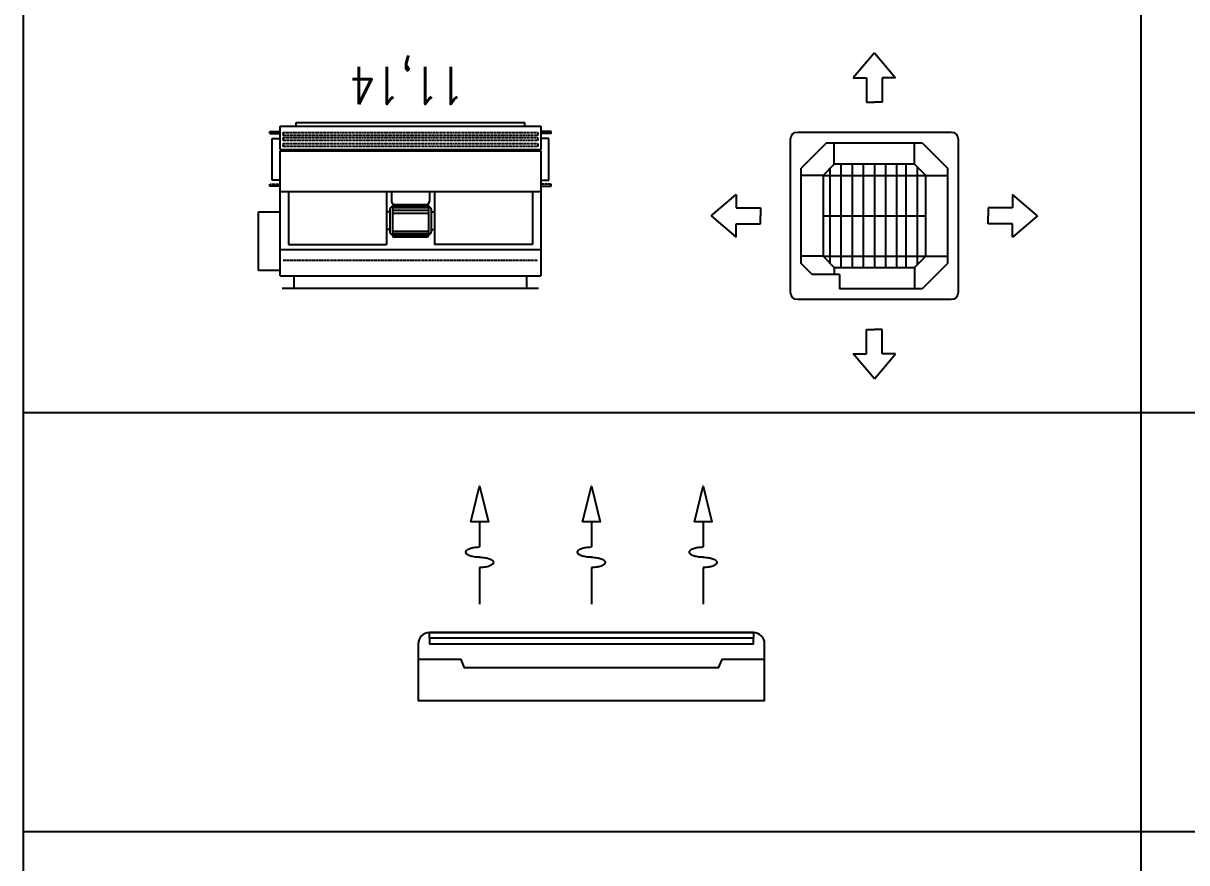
# Model space of a CAD drawing. Header units: millimetres. Extents: x -91525 to 4597779, y -698580 to 576167.
# Drawn here: x -73199 to -66951, y 516480 to 520990 of the extents above; entities that cross this region are included whole.
import ezdxf
from ezdxf.enums import TextEntityAlignment as Align

# ---------------------------------------------------------------- set-up
doc = ezdxf.new("R2010")
doc.units = ezdxf.units.MM
doc.linetypes.add('HIDDEN', pattern=[0.375, 0.25, -0.125])
doc.layers.get('DEFPOINTS').update_dxf_attribs({"lineweight": 5})
doc.layers.add('!-AC-AC EQUIPEMNT', color=3, linetype='Continuous')
doc.layers.add('AC-EQUIPMENT', color=8, linetype='Continuous')
doc.styles.add('vnsimli', font='vnsimli.shx')

# ---------------------------------------------------------------- blocks, each defined once
blk = doc.blocks.new('A$C3EF465C9')
at = {"layer": '!-AC-AC EQUIPEMNT', "color": 8}
for p, q in [((-613.3, 872.5), (-613.3, 892)), ((-613.3, 892), (615.6, 892)), ((615.6, 872.5), (615.6, 892)), ((-754.4, 833.3), (-754.4, 843.4)), ((-754.4, 843.4), (-698.6, 843.4)), ((-754.4, 833.3), (-698.6, 833.3)), ((756.7, 843.4), (700.9, 843.4)), ((756.7, 833.3), (700.9, 833.3)), ((756.7, 833.3), (756.7, 843.4)), ((-741, 582.5), (-741, 805.2)), ((-741, 805.2), (-698.6, 805.2)), ((743.3, 805.2), (700.9, 805.2)), ((743.3, 582.5), (743.3, 805.2)), ((-698.6, 739.8), (700.9, 739.8)), ((-698.6, 582.5), (-741, 582.5)), ((700.9, 582.5), (743.3, 582.5)), ((-754.4, 549.3), (-754.4, 560.3)), ((-698.6, 549.3), (-754.4, 549.3)), ((-653.5, 522.1), (-653.5, 236.8)), ((-127.4, 522.1), (-127.4, 236.8)), ((-101, 522.1), (-101, 467.3)), ((103.3, 522.1), (103.3, 467.3)), ((129.7, 522.1), (129.7, 236.8)), ((655.8, 522.1), (655.8, 236.8)), ((700.9, 549.3), (756.7, 549.3)), ((756.7, 549.3), (756.7, 560.3)), ((-95.2, 437.6), (-98.9, 437.6)), ((-95.2, 445), (-95.2, 284.5)), ((-95.2, 443.8), (97.6, 443.8)), ((-86.2, 452.4), (88.5, 452.4)), ((97.6, 445), (97.6, 284.5)), ((97.6, 437.6), (101.3, 437.6)), ((-110.1, 411.8), (-127.4, 411.8)), ((-110.1, 426.5), (-110.1, 303.1)), ((-95.2, 434.8), (97.6, 434.8)), ((-95.2, 421.2), (97.6, 421.2)), ((-95.2, 404.8), (97.6, 404.8)), ((112.4, 426.5), (112.4, 303.1)), ((112.4, 411.8), (129.7, 411.8)), ((-110.1, 317.8), (-127.4, 317.8)), ((112.4, 317.8), (129.7, 317.8)), ((-95.2, 292), (-98.9, 292)), ((-95.2, 308.8), (97.6, 308.8)), ((-95.2, 295.7), (97.6, 295.7)), ((-95.2, 285.8), (97.6, 285.8)), ((-87.8, 277.1), (90.1, 277.1)), ((97.6, 292), (101.3, 292)), ((-698.6, 209.9), (700.9, 209.9)), ((655.8, 236.8), (129.7, 236.8)), ((-698.6, 67.5), (700.9, 67.5))]:
    blk.add_line(p, q, dxfattribs=at)
at = {"layer": '!-AC-AC EQUIPEMNT'}
for p, q in [((-698.6, 747.2), (-698.6, 872.5)), ((-698.6, 872.5), (700.9, 872.5)), ((700.9, 872.5), (700.9, 747.2)), ((-698.6, 747.2), (700.9, 747.2)), ((-698.6, 67.5), (-698.6, 739.8)), ((700.9, 739.8), (700.9, 67.5)), ((-698.6, 522.1), (700.9, 522.1)), ((-815.3, 97.1), (-815.3, 412.1)), ((-815.3, 412.1), (-698.6, 412.1)), ((-698.6, 97.1), (-815.3, 97.1)), ((-623, 0), (-623, 67.5)), ((625.3, 0), (625.3, 67.5)), ((688, 0), (-688, 0))]:
    blk.add_line(p, q, dxfattribs=at)
at = {"layer": '!-AC-AC EQUIPEMNT', "color": 8, "linetype": 'HIDDEN'}
for p, q in [((-682.6, 821.9), (-682.6, 838.3)), ((-682.6, 838.3), (685, 838.3)), ((685, 821.9), (-682.6, 821.9)), ((685, 838.3), (685, 821.9)), ((-682.6, 794.6), (-682.6, 811)), ((-682.6, 811), (685, 811)), ((685, 794.6), (-682.6, 794.6)), ((-682.6, 763.6), (-682.6, 780)), ((-682.6, 780), (685, 780)), ((685, 763.6), (-682.6, 763.6)), ((685, 811), (685, 794.6)), ((685, 780), (685, 763.6)), ((-754.4, 560.3), (-698.6, 560.3)), ((756.7, 560.3), (700.9, 560.3)), ((685, 151.4), (-682.6, 151.4))]:
    blk.add_line(p, q, dxfattribs=at)
at = {"layer": '!-AC-AC EQUIPEMNT', "color": 2}
blk.add_line((-698.6, 67.5), (700.9, 67.5), dxfattribs=at)
at = {"layer": '!-AC-AC EQUIPEMNT', "color": 8}
blk.add_lwpolyline([(-653.5, 236.8), (-127.4, 236.8)], dxfattribs=at)
for centre, radius, start, end in [((-98.9, 426.5), 11.1, 90, 180), ((-86.2, 467.3), 14.8, 180, 270), ((-87.8, 445), 7.42, 90, 180), ((88.5, 467.3), 14.8, 270, 0), ((90.1, 445), 7.42, 0, 90), ((101.3, 426.5), 11.1, 0, 90), ((-98.9, 303.1), 11.1, 180, 270), ((-87.8, 284.5), 7.42, 180, 270), ((90.1, 284.5), 7.42, 270, 0), ((101.3, 303.1), 11.1, 270, 0)]:
    blk.add_arc(centre, radius, start, end, dxfattribs=at)
at = {"layer": 'DEFPOINTS', "color": 3, "style": 'vnsimli', "width": 0.8}
blk.add_text('11,14', height=200, rotation=180, dxfattribs=at).set_placement((-15.8, 1191.2, 0), align=Align.CENTER)
blk = doc.blocks.new('A$C19ED4079')
at = {"layer": '!-AC-AC EQUIPEMNT'}
for p, q in [((0, 425.7), (-114.2, 291.8)), ((0, 425.7), (114.2, 291.8)), ((-114.2, 291.8), (-42.3, 291.8)), ((-42.3, 291.8), (-42.3, 160.6)), ((42.3, 291.8), (42.3, 160.6)), ((114.2, 291.8), (42.3, 291.8)), ((-42.3, 160.6), (0, 160.6)), ((42.3, 160.6), (0, 160.6)), ((411.7, 0), (-411.7, 0)), ((-450, -38.3), (-450, -861.7)), ((-256.6, -57.4), (-392.6, -193.4)), ((256.6, -57.4), (392.6, -193.4)), ((450, -861.7), (450, -38.3)), ((-875.7, -450), (-741.8, -335.8)), ((-741.8, -335.8), (-741.8, -407.7)), ((741.8, -335.8), (741.8, -407.7)), ((875.7, -450), (741.8, -335.8)), ((-741.8, -407.7), (-610.6, -407.7)), ((-610.6, -407.7), (-610.6, -450)), ((610.6, -407.7), (610.6, -450)), ((741.8, -407.7), (610.6, -407.7)), ((-875.7, -450), (-741.8, -564.2)), ((-741.8, -492.3), (-610.6, -492.3)), ((-741.8, -564.2), (-741.8, -492.3)), ((-610.6, -492.3), (-610.6, -450)), ((610.6, -492.3), (610.6, -450)), ((741.8, -492.3), (610.6, -492.3)), ((875.7, -450), (741.8, -564.2)), ((741.8, -564.2), (741.8, -492.3)), ((-392.6, -706.6), (-256.6, -842.6)), ((333.2, -766), (392.6, -706.6)), ((186.7, -766.4), (186.7, -842.6)), ((187.2, -766), (333.2, -766)), ((-411.7, -900), (411.7, -900)), ((-42.3, -1191.8), (-42.3, -1060.6)), ((-42.3, -1060.6), (0, -1060.6)), ((42.3, -1060.6), (0, -1060.6)), ((42.3, -1191.8), (42.3, -1060.6)), ((0, -1325.7), (-114.2, -1191.8)), ((-114.2, -1191.8), (-42.3, -1191.8)), ((0, -1325.7), (114.2, -1191.8)), ((114.2, -1191.8), (42.3, -1191.8))]:
    blk.add_line(p, q, dxfattribs=at)
at = {"layer": '!-AC-AC EQUIPEMNT', "color": 8}
for p, q in [((-215.4, -173), (-215.4, -57.4)), ((215.4, -173), (215.4, -57.4)), ((-275.5, -233.1), (-215.4, -173)), ((-229.2, -186.7), (-229.2, -713.3)), ((-215.4, -173), (215.4, -173)), ((-169.3, -173), (-169.3, -727)), ((-119.7, -173), (-119.7, -727)), ((-59.8, -173), (-59.8, -727)), ((0, -173), (0, -727)), ((59.8, -173), (59.8, -727)), ((119.7, -173), (119.7, -727)), ((179.5, -173), (179.5, -727)), ((275.5, -233.1), (215.4, -173)), ((-275.5, -233.1), (-392.6, -233.1)), ((-275.5, -666.9), (-275.5, -233.1)), ((239.4, -196.9), (239.4, -703.1)), ((275.5, -233.1), (275.5, -666.9)), ((275.5, -233.1), (392.6, -233.1)), ((-275.5, -666.9), (-392.6, -666.9)), ((-275.5, -666.9), (-215.4, -727)), ((275.5, -666.9), (215.4, -727)), ((-215.4, -727), (-215.4, -842.6)), ((215.4, -727), (-215.4, -727)), ((215.4, -727), (215.4, -766))]:
    blk.add_line(p, q, dxfattribs=at)
at = {"layer": '!-AC-AC EQUIPEMNT', "color": 8, "linetype": 'ByBlock'}
for p, q in [((275.5, -233.1), (-275.5, -233.1)), ((275.5, -450), (-275.5, -450)), ((275.5, -666.9), (-275.5, -666.9)), ((275.5, -666.9), (392.6, -666.9))]:
    blk.add_line(p, q, dxfattribs=at)
at = {"layer": '!-AC-AC EQUIPEMNT', "color": 5}
blk.add_line((187.2, -766), (186.7, -766.4), dxfattribs=at)
at = {"layer": '!-AC-AC EQUIPEMNT'}
for points in [[(256.6, -57.4), (-256.6, -57.4)], [(-392.6, -193.4), (-392.6, -706.6)], [(392.6, -706.6), (392.6, -193.4)], [(-256.6, -842.6), (186.7, -842.6)]]:
    blk.add_lwpolyline(points, dxfattribs=at)
for centre, start, end in [((-411.7, -38.3), 90, 180), ((411.7, -38.3), 0, 90), ((-411.7, -861.7), 180, 270), ((411.7, -861.7), 270, 0)]:
    blk.add_arc(centre, 38.3, start, end, dxfattribs=at)
blk = doc.blocks.new('RT18-2')
at = {"linetype": 'Continuous'}
for p, q in [((-300, -356.7), (-300, -258.3)), ((0, -356.7), (0, -258.3)), ((300, -356.7), (300, -258.3)), ((-300, -479.5), (-300, -412)), ((0, -479.5), (0, -412)), ((300, -479.5), (300, -412))]:
    blk.add_line(p, q, dxfattribs=at)
at = {"color": 4}
blk.add_lwpolyline([(-435, -182), (435, -182, 0.414214), (465, -152), (465, 0), (-465, 0), (-465, -152, 0.414214)], format="xyb", close=True, dxfattribs=at)
blk.add_lwpolyline([(-465, -110), (-349.9, -110), (-340.5, -87.3), (340.5, -87.3), (349.9, -110), (465, -110)])
for points in [[(-435, -167), (435, -167), (435, -152), (-435, -152)], [(-435, -167), (435, -167), (435, -182), (-435, -182)]]:
    blk.add_lwpolyline(points, close=True)
at = {"linetype": 'Continuous'}
for points in [[(-337, -370.5, -0.212442), (-335.1, -366.2, -0.09433), (-326.2, -360.8, -0.05101), (-315.1, -357.9, -0.03837), (-300, -356.7, -0.03837)], [(-300, -384.4, -0.03837), (-315.1, -383.2, -0.05101), (-326.2, -380.3, -0.09433), (-335.1, -374.9, -0.212442), (-337, -370.5, -0.212442)], [(-37, -370.5, -0.212442), (-35.1, -366.2, -0.09433), (-26.2, -360.8, -0.05101), (-15.1, -357.9, -0.03837), (0, -356.7, -0.03837)], [(0, -384.4, -0.03837), (-15.1, -383.2, -0.05101), (-26.2, -380.3, -0.09433), (-35.1, -374.9, -0.212442), (-37, -370.5, -0.212442)], [(263, -370.5, -0.212442), (264.9, -366.2, -0.09433), (273.8, -360.8, -0.05101), (284.9, -357.9, -0.03837), (300, -356.7, -0.03837)], [(300, -384.4, -0.03837), (284.9, -383.2, -0.05101), (273.8, -380.3, -0.09433), (264.9, -374.9, -0.212442), (263, -370.5, -0.212442)], [(-300, -384.4, -0.03837), (-284.9, -385.5, -0.05101), (-273.8, -388.4, -0.09433), (-264.9, -393.8, -0.212442), (-263, -398.2, -0.212442), (-264.9, -402.6, -0.09433), (-273.8, -408, -0.05101), (-284.9, -410.8, -0.03837), (-300, -412, -0.03837)], [(0, -384.4, -0.03837), (15.1, -385.5, -0.05101), (26.2, -388.4, -0.09433), (35.1, -393.8, -0.212442), (37, -398.2, -0.212442), (35.1, -402.6, -0.09433), (26.2, -408, -0.05101), (15.1, -410.8, -0.03837), (0, -412, -0.03837)], [(300, -384.4, -0.03837), (315.1, -385.5, -0.05101), (326.2, -388.4, -0.09433), (335.1, -393.8, -0.212442), (337, -398.2, -0.212442), (335.1, -402.6, -0.09433), (326.2, -408, -0.05101), (315.1, -410.8, -0.03837), (300, -412, -0.03837)]]:
    blk.add_lwpolyline(points, format="xyb", dxfattribs=at)
for points in [[(-276.4, -479.5), (-300, -575.3), (-323.6, -479.5), (-300, -479.5)], [(23.6, -479.5), (0, -575.3), (-23.6, -479.5), (0, -479.5)], [(323.6, -479.5), (300, -575.3), (276.4, -479.5), (300, -479.5)]]:
    blk.add_lwpolyline(points, close=True, dxfattribs=at)

msp = doc.modelspace()

# ---------------------------------------------------------------- linework, layer by layer
at = {"color": 2}
for p, q in [((-73198.7, 539598.3), (-73198.7, 503148.3)), ((-67198.7, 539148.3), (-67198.7, 503125.2)), ((-73198.7, 518898.3), (-41698.7, 518898.3)), ((-73198.7, 516648.3), (-41698.7, 516648.3))]:
    msp.add_line(p, q, dxfattribs=at)

# ---------------------------------------------------------------- block references
at = {"layer": '!-AC-AC EQUIPEMNT', "linetype": 'Continuous', "ltscale": 1000000.0, "xscale": -1}
msp.add_blockref('A$C19ED4079', (-68628.7, 520405.2, 0), dxfattribs=at)
at = {"layer": '!-AC-AC EQUIPEMNT', "linetype": 'Continuous', "ltscale": 1000000.0}
msp.add_blockref('A$C3EF465C9', (-71120.5, 519564.4), dxfattribs=at)
at = {"layer": 'AC-EQUIPMENT', "xscale": 1.999974863174461, "yscale": 1.999974863174461, "zscale": 1.999974863174461, "rotation": 179.9989180984449}
msp.add_blockref('RT18-2', (-70148.1, 517352), dxfattribs=at)

doc.saveas('drawing.dxf')
